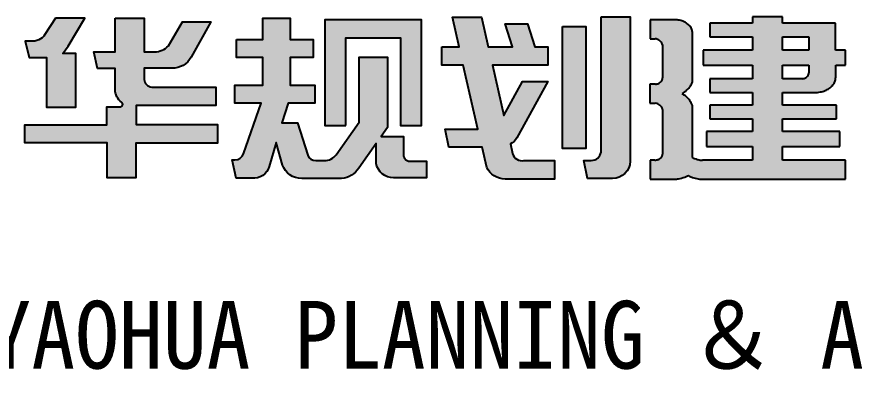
# Model space of a CAD drawing. Extents: x -55118 to 386282, y -631686 to -470886.
# Drawn here: x 65048 to 66750, y -520379 to -519632 of the extents above; entities that cross this region are included whole.
import ezdxf
from ezdxf.enums import TextEntityAlignment as Align

# ---------------------------------------------------------------- set-up
doc = ezdxf.new("R2010")
doc.units = 0
doc.header["$LTSCALE"] = 1000
doc.header["$MEASUREMENT"] = 0
doc.layers.get('0').update_dxf_attribs({"linetype": 'CONTINUOUS'})
doc.layers.add('WALL', color=6, linetype='CONTINUOUS')
doc.layers.add('图框', color=4, linetype='CONTINUOUS')
doc.styles.add('图框艺术体', font='simhei.ttf', dxfattribs={"width": 0.9})

# ---------------------------------------------------------------- blocks, each defined once
blk = doc.blocks.new('A1')
h = blk.add_hatch(color=0)
h.dxf.hatch_style = 1
edge = h.paths.add_edge_path()
edge.add_line((499907.9289028043, 391799.8102194821), (499804.6575156818, 391799.8102194822))
edge.add_line((499804.6575156818, 391799.8102194822), (499804.6575156818, 391812.8723855542))
edge.add_line((499804.6575156818, 391812.8723855542), (499746.2662531775, 391812.8723855542))
edge.add_line((499746.2662531775, 391812.8723855542), (499746.2662531776, 391799.8102194822))
edge.add_line((499746.2662531776, 391799.8102194822), (499663.0551200981, 391799.8102194821))
edge.add_line((499663.0551200981, 391799.8102194821), (499663.055120098, 391771.390772095))
edge.add_line((499663.055120098, 391771.390772095), (499746.2662531776, 391771.3907720951))
edge.add_line((499746.2662531776, 391771.3907720951), (499746.2662531776, 391743.1962322638))
edge.add_line((499746.2662531776, 391743.1962322638), (499650.3385152966, 391743.1962322636))
edge.add_line((499650.3385152966, 391743.1962322636), (499650.3385152966, 391711.9906454532))
edge.add_line((499650.3385152966, 391711.9906454532), (499746.2662531775, 391711.9906454532))
edge.add_line((499746.2662531775, 391711.9906454532), (499746.2662531776, 391683.8175802907))
edge.add_line((499746.2662531776, 391683.8175802907), (499663.2676734882, 391683.8175802907))
edge.add_line((499663.2676734882, 391683.8175802907), (499663.2676734882, 391655.3877932482))
edge.add_line((499663.2676734882, 391655.3877932482), (499746.2662531775, 391655.3877932482))
edge.add_line((499746.2662531775, 391655.3877932482), (499746.2662531775, 391628.6634728641))
edge.add_line((499746.2662531775, 391628.6634728641), (499663.1423936758, 391628.6634728641))
edge.add_line((499663.1423936758, 391628.6634728641), (499663.1423936758, 391600.1255171203))
edge.add_line((499663.1423936758, 391600.1255171203), (499746.2662531775, 391600.1255171202))
edge.add_line((499746.2662531775, 391600.1255171202), (499746.2662531775, 391573.5053886473))
edge.add_line((499746.2662531775, 391573.5053886473), (499656.7320086561, 391573.5053886474))
edge.add_line((499656.7320086561, 391573.5053886474), (499656.7320086561, 391542.1948145677))
edge.add_line((499656.7320086561, 391542.1948145677), (499746.2662531774, 391542.1948145676))
edge.add_line((499746.2662531774, 391542.1948145676), (499746.2662531775, 391514.1287250693))
edge.add_line((499746.2662531775, 391514.1287250693), (499648.8725882611, 391514.128741846))
edge.add_spline(control_points=[(499648.8725882588, 391514.128741846), (499647.516805486, 391514.1248151271), (499646.1607248433, 391514.1965286431), (499641.7445433073, 391514.678954967), (499638.7324416775, 391515.4083780448), (499634.4495737447, 391517.0801189559), (499633.0368026386, 391517.7518299996), (499631.6948611921, 391518.5173174875)], knot_values=[0.9513714849087886, 0.9513714849087886, 0.9513714849087886, 0.9513714849087886, 1.090703220191351, 1.090703220191351, 1.408924883728573, 1.408924883728573, 1.574416654039366, 1.574416654039366, 1.574416654039366, 1.574416654039366], degree=3, periodic=0)
edge.add_line((499631.6948611921, 391518.5173174875), (499629.6768083906, 391519.8315117532))
edge.add_line((499629.6768083906, 391519.8315117532), (499629.6768083906, 391627.6929589767))
edge.add_spline(control_points=[(499629.6768083906, 391627.6929589767), (499629.0389010403, 391629.6955345451), (499628.2299742769, 391631.6691520484), (499625.6602429506, 391636.7476009296), (499623.6198191801, 391639.7757828386), (499618.9745301421, 391645.1443308506), (499616.4492767555, 391647.5229899169), (499613.6413075626, 391649.6886044737)], knot_values=[3.391103965101848, 3.391103965101848, 3.391103965101848, 3.391103965101848, 3.526234999189308, 3.526234999189308, 3.747079914326613, 3.747079914326613, 3.94529361934048, 3.94529361934048, 3.94529361934048, 3.94529361934048], degree=3, periodic=0)
edge.add_line((499613.6413075626, 391649.6886044737), (499609.5170604697, 391652.986123019))
edge.add_line((499609.5170604697, 391652.986123019), (499613.7215037394, 391656.0837060186))
edge.add_spline(control_points=[(499613.7215037394, 391656.0837060186), (499615.566837668, 391657.4344776521), (499617.2881708091, 391658.8832742923), (499621.4332136043, 391662.8945350292), (499623.6285346302, 391665.5901668347), (499627.1918020804, 391671.2635780823), (499628.5600892682, 391674.2407480872), (499629.5387159159, 391677.4342343109), (499629.5829340947, 391677.5820117931), (499629.6261334103, 391677.7299442384)], knot_values=[2.311832462008515, 2.311832462008515, 2.311832462008515, 2.311832462008515, 2.450793033216761, 2.450793033216761, 2.675985772782195, 2.675985772782195, 2.901178512347629, 2.901178512347629, 2.912092230434895, 2.912092230434895, 2.912092230434895, 2.912092230434895], degree=3, periodic=0)
edge.add_line((499629.6261334103, 391677.7299442383), (499629.6261334103, 391775.9993304876))
edge.add_spline(control_points=[(499629.6261334103, 391775.9993304876), (499629.630080546, 391778.1625855921), (499629.5176349047, 391779.8966171443), (499629.2926283568, 391783.6265630543), (499628.8393377613, 391786.0289184858), (499626.7663480617, 391790.6016039109), (499625.3315646446, 391792.8036633595), (499621.7281981602, 391796.8727997523), (499619.5595313578, 391798.7384310508), (499614.6276976406, 391801.9682940993), (499611.8652945107, 391803.3316295663), (499605.9514387894, 391805.4305459041), (499602.8008605887, 391806.1657647682), (499597.7860857357, 391806.7684625977), (499595.9719772948, 391806.8768094087), (499594.1578709034, 391806.8765785517)], knot_values=[-0.09946393604087977, -0.09946393604087977, -0.09946393604087977, -0.09946393604087977, 0.07948016177026485, 0.07948016177026485, 0.3479203152235475, 0.3479203152235475, 0.6163604686768303, 0.6163604686768303, 0.884800622130113, 0.884800622130113, 1.153240775583396, 1.153240775583396, 1.421680929036679, 1.421680929036679, 1.570955397518689, 1.570955397518689, 1.570955397518689, 1.570955397518689], degree=3, periodic=0)
edge.add_line((499594.1578719218, 391806.8765785193), (499547.0065997255, 391806.8765785193))
edge.add_line((499547.0065997255, 391806.8765785193), (499547.0065997255, 391767.2103699229))
edge.add_line((499547.0065997255, 391767.2103699229), (499557.3011671106, 391767.2103699229))
edge.add_spline(control_points=[(499557.301167111, 391767.2103699229), (499559.7906281099, 391766.8415706282), (499561.530858275, 391766.1187200162), (499564.3205810933, 391764.4915974619), (499565.6203750136, 391763.3921081147), (499568.07310273, 391761.0128298), (499569.1183029701, 391759.6603405565), (499570.4085476788, 391757.2990942172), (499570.8064099727, 391756.3680350843), (499571.2883611631, 391754.2152674938)], knot_values=[3.386551680851742, 3.386551680851742, 3.386551680851742, 3.386551680851742, 3.627015090191965, 3.627015090191965, 3.904526008478623, 3.904526008478623, 4.182036926765281, 4.182036926765281, 4.349186330027427, 4.349186330027427, 4.349186330027427, 4.349186330027427], degree=3, periodic=0)
edge.add_line((499571.2883611631, 391754.2152674938), (499571.2883611631, 391684.5541656874))
edge.add_spline(control_points=[(499571.2883611631, 391685.3483910699), (499571.2927789426, 391685.2113248752), (499571.2908990225, 391684.9785081674), (499571.237864952, 391683.6543733178), (499571.0284694527, 391682.5704378734), (499570.2232756086, 391680.2623889592), (499569.5479114454, 391679.0692386188), (499567.8548943002, 391676.9568842758), (499566.8385217928, 391676.0361613174), (499564.1445981266, 391674.2111195196), (499562.36335759, 391673.4491224194), (499559.5623151378, 391672.7810438627), (499558.6068548425, 391672.6371838089), (499557.3785872198, 391672.5640585373)], knot_values=[-1.487500499190211, -1.487500499190211, -1.487500499190211, -1.487500499190211, -1.436353530280068, -1.436353530280068, -1.196218717986405, -1.196218717986405, -0.8982293874048811, -0.8982293874048811, -0.6002400568233572, -0.6002400568233572, -0.187335728827086, -0.187335728827086, 0.01911643517104955, 0.01911643517104955, 0.01911643517104955, 0.01911643517104955], degree=3, periodic=0)
edge.add_line((499557.3785872198, 391672.5640585373), (499546.9362178085, 391672.5640585373))
edge.add_line((499546.9362178085, 391672.5640585373), (499546.9362178083, 391632.6600378691))
edge.add_line((499546.9362178083, 391632.6600378691), (499557.2068553419, 391632.6600378691))
edge.add_spline(control_points=[(499557.2068553419, 391632.6600378691), (499559.5083405227, 391632.2924965217), (499561.016320444, 391631.8139085879), (499563.6968602023, 391630.5742917169), (499564.8880929395, 391629.847201985), (499567.037737794, 391628.1323806124), (499567.996149875, 391627.1440675079), (499569.593819221, 391624.9474751431), (499570.2322340413, 391623.7384831654), (499570.9533816069, 391621.6305217981), (499571.1524369888, 391620.7718924236), (499571.2897688014, 391619.4124092435)], knot_values=[0.09832068293461194, 0.09832068293461194, 0.09832068293461194, 0.09832068293461194, 0.3878882526098777, 0.3878882526098777, 0.6477281066924279, 0.6477281066924279, 0.907567960774978, 0.907567960774978, 1.167407814857528, 1.167407814857528, 1.336230672169579, 1.336230672169579, 1.336230672169579, 1.336230672169579], degree=3, periodic=0)
edge.add_line((499571.2897688014, 391619.4124092435), (499571.2897688014, 391526.7484184753))
edge.add_spline(control_points=[(499571.2897688014, 391526.7484184753), (499571.2432588252, 391525.2958664132), (499570.9594635144, 391523.9876287159), (499569.9252842258, 391521.4318371353), (499569.1367715331, 391520.2025097169), (499567.2021210566, 391518.061759366), (499566.0570793106, 391517.1483810305), (499563.1472797061, 391515.4443433839), (499561.3004047734, 391514.7807648817), (499558.4304838814, 391514.2649048068), (499557.4570714199, 391514.172593714), (499556.4326542526, 391514.1601417142)], knot_values=[1.586367827487998, 1.586367827487998, 1.586367827487998, 1.586367827487998, 1.872585217741985, 1.872585217741985, 2.185500725120694, 2.185500725120694, 2.498416232499404, 2.498416232499404, 2.909300387812437, 2.909300387812437, 3.114742465468954, 3.114742465468954, 3.114742465468954, 3.114742465468954], degree=3, periodic=0)
edge.add_line((499556.4326542526, 391514.1601417142), (499546.9756316818, 391514.1601417142))
edge.add_line((499546.9756316818, 391514.1601417142), (499546.9756316818, 391474.3603129571))
edge.add_line((499546.9756316818, 391474.3603129571), (499594.8732371089, 391474.3603129571))
edge.add_spline(control_points=[(499594.8732371089, 391474.3603129571), (499597.347924398, 391474.5326031277), (499599.8075709335, 391474.8350379792), (499606.4390101631, 391476.0109823354), (499610.5344675842, 391477.1424289733), (499616.3082343909, 391479.3529462261), (499618.1572186719, 391480.1659679008), (499619.9399941821, 391481.0573092905)], knot_values=[1.657599925298069, 1.657599925298069, 1.657599925298069, 1.657599925298069, 1.788930252808407, 1.788930252808407, 2.017152723414768, 2.017152723414768, 2.129372264282285, 2.129372264282285, 2.129372264282285, 2.129372264282285], degree=3, periodic=0)
edge.add_line((499619.9399941824, 391481.0573092906), (499621.685689452, 391482.0428074906))
edge.add_line((499621.685689452, 391482.0428074906), (499623.644365761, 391480.9910457135))
edge.add_spline(control_points=[(499623.644365761, 391480.9910457135), (499625.5421775923, 391479.9557472126), (499627.5371106262, 391479.0241726884), (499633.0837820895, 391476.8375387602), (499636.7753456454, 391475.7919964125), (499642.4241243594, 391474.7719807512), (499644.2978630919, 391474.522864885), (499646.1840852991, 391474.3603129571)], knot_values=[0.9723196980382531, 0.9723196980382531, 0.9723196980382531, 0.9723196980382531, 1.11294085342267, 1.11294085342267, 1.348800516823549, 1.348800516823549, 1.463491189088361, 1.463491189088361, 1.463491189088361, 1.463491189088361], degree=3, periodic=0)
edge.add_line((499646.1840852991, 391474.3603129571), (499927.0488544334, 391474.3603129571))
edge.add_line((499927.0488544334, 391474.3603129571), (499927.0488544334, 391514.1287250693))
edge.add_line((499927.0488544334, 391514.1287250693), (499804.6575156818, 391514.1287250694))
edge.add_line((499804.6575156818, 391514.1287250694), (499804.6575156818, 391542.1948145677))
edge.add_line((499804.6575156818, 391542.1948145677), (499916.0256385598, 391542.1948145677))
edge.add_line((499916.0256385598, 391542.1948145677), (499916.0256385597, 391573.5053886473))
edge.add_line((499916.0256385597, 391573.5053886473), (499804.6575156818, 391573.5053886473))
edge.add_line((499804.6575156818, 391573.5053886473), (499804.6575156818, 391600.1255171202))
edge.add_line((499804.6575156818, 391600.1255171202), (499909.599769519, 391600.1255171202))
edge.add_line((499909.599769519, 391600.1255171202), (499909.599769519, 391628.6634728641))
edge.add_line((499909.599769519, 391628.6634728641), (499804.6575156816, 391628.6634728641))
edge.add_line((499804.6575156816, 391628.6634728641), (499804.6575156819, 391655.3877932482))
edge.add_line((499804.6575156819, 391655.3877932482), (499872.7526750282, 391655.3877932482))
edge.add_spline(control_points=[(499872.7526750282, 391655.3877932482), (499874.639772462, 391655.5521934999), (499876.5111486797, 391655.8228072897), (499881.5256230669, 391656.8431100572), (499884.5966459165, 391657.7996099254), (499890.3309489737, 391660.2613686182), (499892.9936555433, 391661.7663203101), (499897.7516112896, 391665.2139295115), (499899.8464083862, 391667.1559384646), (499903.3586752978, 391671.3402198555), (499904.776251631, 391673.5815665229), (499906.8811853203, 391678.2251416138), (499907.5694620732, 391680.6269946482), (499908.0292847187, 391684.1367406719), (499908.097271906, 391685.2275973131), (499908.0908505413, 391686.3182430553)], knot_values=[-1.46233434582702, -1.46233434582702, -1.46233434582702, -1.46233434582702, -1.321737701097408, -1.321737701097408, -1.078275998243133, -1.078275998243133, -0.8348142953888574, -0.8348142953888574, -0.5913525925345822, -0.5913525925345822, -0.3478908896803069, -0.3478908896803069, -0.1044291868260317, -0.1044291868260317, 0.004710103025224788, 0.004710103025224788, 0.004710103025224788, 0.004710103025224788], degree=3, periodic=0)
edge.add_line((499908.0908505413, 391686.3182430553), (499908.0907812138, 391711.9906454532))
edge.add_line((499908.0907812138, 391711.9906454532), (499927.0981217756, 391711.9906454532))
edge.add_line((499927.0981217756, 391711.9906454532), (499927.0981217756, 391743.1962322636))
edge.add_line((499927.0981217756, 391743.1962322636), (499907.9289028043, 391743.1962322638))
edge.add_line((499907.9289028043, 391743.1962322638), (499907.9289028043, 391799.8102194821))
h.paths.add_polyline_path([(499804.6575156818, 391771.3907720951), (499855.983216278, 391771.3907720951), (499855.9832162781, 391743.1962322638), (499804.6575156818, 391743.1962322638)], flags=16)
edge = h.paths.add_edge_path(flags=16)
edge.add_line((499804.6575156818, 391711.9906454532), (499855.9846239163, 391711.9906454532))
edge.add_line((499855.9846239163, 391711.9906454532), (499855.9846239163, 391696.3831893447))
edge.add_spline(control_points=[(499855.9846239163, 391696.3831893457), (499855.9744802449, 391695.1333386215), (499855.7579818387, 391693.9193547678), (499854.9054273614, 391691.4931697166), (499854.2255796466, 391690.2991295288), (499852.5232004779, 391688.1866953457), (499851.5019423171, 391687.266763504), (499848.7997911511, 391685.447636748), (499847.016149313, 391684.6902323679), (499844.2128749122, 391684.0291747605), (499843.2569022771, 391683.8876797855), (499842.0382513763, 391683.8175802907)], knot_values=[1.650999810835775, 1.650999810835775, 1.650999810835775, 1.650999810835775, 1.918465449896058, 1.918465449896058, 2.217066645749255, 2.217066645749255, 2.515667841602451, 2.515667841602451, 2.928564907150825, 2.928564907150825, 3.135013439925012, 3.135013439925012, 3.135013439925012, 3.135013439925012], degree=3, periodic=0)
edge.add_line((499842.0382513763, 391683.8175802907), (499804.6575156818, 391683.8175802908))
edge.add_line((499804.6575156818, 391683.8175802908), (499804.6575156818, 391711.9906454532))
at = {"layer": 'WALL', "color": 0}
for p, q in [((499804.6575156818, 391812.8723855542), (499746.2662531775, 391812.8723855542)), ((499746.2662531775, 391812.8723855542), (499746.2662531776, 391799.8102194822)), ((499804.6575156818, 391799.8102194822), (499804.6575156818, 391812.8723855542)), ((499594.1573618772, 391806.8765785193), (499547.0065997255, 391806.8765785193)), ((499547.0065997255, 391806.8765785193), (499547.0065997255, 391767.2103699229)), ((499746.2662531776, 391799.8102194822), (499663.0551200981, 391799.8102194821)), ((499663.0551200981, 391799.8102194821), (499663.055120098, 391771.390772095)), ((499907.9289028043, 391799.8102194821), (499804.6575156818, 391799.8102194822)), ((499907.9289028043, 391743.1962322638), (499907.9289028043, 391799.8102194821)), ((499547.0065997255, 391767.2103699229), (499557.301167111, 391767.2103699229)), ((499629.6261334103, 391677.7299442384), (499629.6261334103, 391775.9993304876)), ((499663.055120098, 391771.390772095), (499746.2662531776, 391771.3907720951)), ((499746.2662531776, 391771.3907720951), (499746.2662531776, 391743.1962322638)), ((499804.6575156818, 391771.3907720951), (499855.983216278, 391771.3907720951)), ((499804.6575156818, 391743.1962322638), (499804.6575156818, 391771.3907720951)), ((499855.983216278, 391771.3907720951), (499855.9832162781, 391743.1962322638)), ((499571.2883611631, 391754.2152674938), (499571.2883611631, 391685.3483910699)), ((499746.2662531776, 391743.1962322638), (499650.3385152966, 391743.1962322636)), ((499650.3385152966, 391743.1962322636), (499650.3385152966, 391711.9906454532)), ((499855.9832162781, 391743.1962322638), (499804.6575156818, 391743.1962322638)), ((499927.0981217756, 391743.1962322636), (499907.9289028043, 391743.1962322638)), ((499927.0981217756, 391711.9906454532), (499927.0981217756, 391743.1962322636)), ((499650.3385152966, 391711.9906454532), (499746.2662531775, 391711.9906454532)), ((499746.2662531775, 391711.9906454532), (499746.2662531776, 391683.8175802907)), ((499804.6575156818, 391683.8175802908), (499804.6575156818, 391711.9906454532)), ((499804.6575156818, 391711.9906454532), (499855.9846239163, 391711.9906454532)), ((499855.9846239163, 391711.9906454532), (499855.9846239163, 391696.3831893457)), ((499908.0908505413, 391686.3182430553), (499908.0907812138, 391711.9906454532)), ((499908.0907812138, 391711.9906454532), (499927.0981217756, 391711.9906454532)), ((499746.2662531776, 391683.8175802907), (499663.2676734882, 391683.8175802907)), ((499663.2676734882, 391683.8175802907), (499663.2676734882, 391655.3877932482)), ((499842.0382513763, 391683.8175802907), (499804.6575156818, 391683.8175802908)), ((499557.3785872198, 391672.5640585373), (499546.9362178085, 391672.5640585373)), ((499546.9362178085, 391672.5640585373), (499546.9362178083, 391632.6600378691)), ((499613.7215037394, 391656.0837060186), (499609.5170604697, 391652.986123019)), ((499613.6413075626, 391649.6886044737), (499609.5170604697, 391652.986123019)), ((499663.2676734882, 391655.3877932482), (499746.2662531775, 391655.3877932482)), ((499746.2662531775, 391655.3877932482), (499746.2662531775, 391628.6634728641)), ((499804.6575156816, 391628.6634728641), (499804.6575156819, 391655.3877932482)), ((499804.6575156819, 391655.3877932482), (499872.7526750282, 391655.3877932482)), ((499546.9362178083, 391632.6600378691), (499557.2068553419, 391632.6600378691)), ((499571.2897688014, 391619.4124092435), (499571.2897688014, 391526.7484184753)), ((499629.6768083906, 391519.8315117531), (499629.6768083906, 391627.6929589767)), ((499746.2662531775, 391628.6634728641), (499663.1423936758, 391628.6634728641)), ((499663.1423936758, 391628.6634728641), (499663.1423936758, 391600.1255171203)), ((499909.599769519, 391628.6634728641), (499804.6575156816, 391628.6634728641)), ((499909.599769519, 391600.1255171202), (499909.599769519, 391628.6634728641)), ((499663.1423936758, 391600.1255171203), (499746.2662531775, 391600.1255171202)), ((499746.2662531775, 391600.1255171202), (499746.2662531775, 391573.5053886473)), ((499804.6575156818, 391573.5053886473), (499804.6575156818, 391600.1255171202)), ((499804.6575156818, 391600.1255171202), (499909.599769519, 391600.1255171202)), ((499746.2662531775, 391573.5053886473), (499656.7320086561, 391573.5053886474)), ((499656.7320086561, 391573.5053886474), (499656.7320086561, 391542.1948145677)), ((499916.0256385597, 391573.5053886473), (499804.6575156818, 391573.5053886473)), ((499916.0256385598, 391542.1948145677), (499916.0256385597, 391573.5053886473)), ((499656.7320086561, 391542.1948145677), (499746.2662531774, 391542.1948145676)), ((499746.2662531774, 391542.1948145676), (499746.2662531775, 391514.1287250693)), ((499804.6575156818, 391514.1287250694), (499804.6575156818, 391542.1948145677)), ((499804.6575156818, 391542.1948145677), (499916.0256385598, 391542.1948145677)), ((499631.6948611921, 391518.5173174875), (499629.6768083906, 391519.8315117532)), ((499556.4326542526, 391514.1601417142), (499546.9756316818, 391514.1601417142)), ((499546.9756316818, 391514.1601417142), (499546.9756316818, 391474.3603129571)), ((499746.2662531775, 391514.1287250693), (499648.8725882588, 391514.128741846)), ((499927.0488544334, 391514.1287250693), (499804.6575156818, 391514.1287250694)), ((499927.0488544334, 391474.3603129571), (499927.0488544334, 391514.1287250693)), ((499619.9399941821, 391481.0573092905), (499621.685689452, 391482.0428074906)), ((499623.644365761, 391480.9910457135), (499621.685689452, 391482.0428074906)), ((499546.9756316818, 391474.3603129571), (499594.8732371089, 391474.3603129571)), ((499646.1840852991, 391474.3603129571), (499927.0488544334, 391474.3603129571))]:
    blk.add_line(p, q, dxfattribs=at)
for points, knots in [([(499629.6261334103, 391775.9993304876), (499629.630080546, 391778.1625855921), (499629.5176349047, 391779.8966171443), (499629.2926283568, 391783.6265630543), (499628.8393377613, 391786.0289184858), (499626.7663480617, 391790.6016039109), (499625.3315646446, 391792.8036633595), (499621.7281981602, 391796.8727997523), (499619.5595313578, 391798.7384310508), (499614.6276976406, 391801.9682940993), (499611.8652945107, 391803.3316295663), (499605.9514387894, 391805.4305459041), (499602.8008605887, 391806.1657647682), (499597.7860857357, 391806.7684625977), (499595.9719772948, 391806.8768094087), (499594.1578709034, 391806.8765785517)], [-0.09946393604087977, -0.09946393604087977, -0.09946393604087977, -0.09946393604087977, 0.07948016177026485, 0.07948016177026485, 0.3479203152235475, 0.3479203152235475, 0.6163604686768303, 0.6163604686768303, 0.884800622130113, 0.884800622130113, 1.153240775583396, 1.153240775583396, 1.421680929036679, 1.421680929036679, 1.570955397518689, 1.570955397518689, 1.570955397518689, 1.570955397518689]), ([(499571.2883611631, 391754.2152674938), (499570.8064099727, 391756.3680350843), (499570.4085476788, 391757.2990942172), (499569.1183029701, 391759.6603405565), (499568.07310273, 391761.0128298), (499565.6203750136, 391763.3921081147), (499564.3205810933, 391764.4915974619), (499561.530858275, 391766.1187200162), (499559.7906281099, 391766.8415706282), (499557.301167111, 391767.2103699229)], [3.386551680851742, 3.386551680851742, 3.386551680851742, 3.386551680851742, 3.553701084113889, 3.553701084113889, 3.831212002400546, 3.831212002400546, 4.108722920687204, 4.108722920687204, 4.349186330027427, 4.349186330027427, 4.349186330027427, 4.349186330027427]), ([(499842.0382513763, 391683.8175802907), (499843.2569022771, 391683.8876797855), (499844.2128749122, 391684.0291747605), (499847.016149313, 391684.6902323679), (499848.7997911511, 391685.447636748), (499851.5019423171, 391687.266763504), (499852.5232004779, 391688.1866953457), (499854.2255796466, 391690.2991295288), (499854.9054273614, 391691.4931697166), (499855.7579818387, 391693.9193547678), (499855.9744802449, 391695.1333386215), (499855.9846239163, 391696.3831893457)], [1.650999810835775, 1.650999810835775, 1.650999810835775, 1.650999810835775, 1.857448343609962, 1.857448343609962, 2.270345409158335, 2.270345409158335, 2.568946605011532, 2.568946605011532, 2.867547800864728, 2.867547800864728, 3.135013439925012, 3.135013439925012, 3.135013439925012, 3.135013439925012]), ([(499557.3785872198, 391672.5640585373), (499558.6068548425, 391672.6371838089), (499559.5623151378, 391672.7810438627), (499562.36335759, 391673.4491224194), (499564.1445981266, 391674.2111195196), (499566.8385217928, 391676.0361613174), (499567.8548943002, 391676.9568842758), (499569.5479114454, 391679.0692386188), (499570.2232756086, 391680.2623889592), (499571.0284694527, 391682.5704378734), (499571.237864952, 391683.6543733178), (499571.2908990225, 391684.9785081674), (499571.2927789426, 391685.2113248752), (499571.2883611631, 391685.3483910699)], [-1.487500499190211, -1.487500499190211, -1.487500499190211, -1.487500499190211, -1.281048335192076, -1.281048335192076, -0.8681440071958044, -0.8681440071958044, -0.5701546766142805, -0.5701546766142805, -0.2721653460327567, -0.2721653460327567, -0.03203053373909326, -0.03203053373909326, 0.01911643517104955, 0.01911643517104955, 0.01911643517104955, 0.01911643517104955]), ([(499872.7526750282, 391655.3877932482), (499874.639772462, 391655.5521934999), (499876.5111486797, 391655.8228072897), (499881.5256230669, 391656.8431100572), (499884.5966459165, 391657.7996099254), (499890.3309489737, 391660.2613686182), (499892.9936555433, 391661.7663203101), (499897.7516112896, 391665.2139295115), (499899.8464083862, 391667.1559384646), (499903.3586752978, 391671.3402198555), (499904.776251631, 391673.5815665229), (499906.8811853203, 391678.2251416138), (499907.5694620732, 391680.6269946482), (499908.0292847187, 391684.1367406719), (499908.097271906, 391685.2275973131), (499908.0908505413, 391686.3182430553)], [-1.46233434582702, -1.46233434582702, -1.46233434582702, -1.46233434582702, -1.321737701097408, -1.321737701097408, -1.078275998243133, -1.078275998243133, -0.8348142953888574, -0.8348142953888574, -0.5913525925345822, -0.5913525925345822, -0.3478908896803069, -0.3478908896803069, -0.1044291868260317, -0.1044291868260317, 0.004710103025224788, 0.004710103025224788, 0.004710103025224788, 0.004710103025224788]), ([(499613.7215037394, 391656.0837060186), (499615.566837668, 391657.4344776521), (499617.2881708091, 391658.8832742923), (499621.4332136043, 391662.8945350292), (499623.6285346302, 391665.5901668347), (499627.1918020804, 391671.2635780823), (499628.5600892682, 391674.2407480872), (499629.5387159159, 391677.4342343109), (499629.5829340947, 391677.5820117931), (499629.6261334103, 391677.7299442384)], [2.311832462008515, 2.311832462008515, 2.311832462008515, 2.311832462008515, 2.450793033216761, 2.450793033216761, 2.675985772782195, 2.675985772782195, 2.901178512347629, 2.901178512347629, 2.912092230434895, 2.912092230434895, 2.912092230434895, 2.912092230434895]), ([(499629.6768083906, 391627.6929589767), (499629.0389010403, 391629.6955345451), (499628.2299742769, 391631.6691520484), (499625.6602429506, 391636.7476009296), (499623.6198191801, 391639.7757828386), (499618.9745301421, 391645.1443308506), (499616.4492767555, 391647.5229899169), (499613.6413075626, 391649.6886044737)], [3.391103965101848, 3.391103965101848, 3.391103965101848, 3.391103965101848, 3.526234999189308, 3.526234999189308, 3.747079914326613, 3.747079914326613, 3.94529361934048, 3.94529361934048, 3.94529361934048, 3.94529361934048]), ([(499571.2897688014, 391619.4124092435), (499571.1524369888, 391620.7718924236), (499570.9533816069, 391621.6305217981), (499570.2322340413, 391623.7384831654), (499569.593819221, 391624.9474751431), (499567.996149875, 391627.1440675079), (499567.037737794, 391628.1323806124), (499564.8880929395, 391629.847201985), (499563.6968602023, 391630.5742917169), (499561.016320444, 391631.8139085879), (499559.5083405227, 391632.2924965217), (499557.2068553419, 391632.6600378691)], [0.09832068293461194, 0.09832068293461194, 0.09832068293461194, 0.09832068293461194, 0.2671435402466629, 0.2671435402466629, 0.526983394329213, 0.526983394329213, 0.7868232484117632, 0.7868232484117632, 1.046663102494313, 1.046663102494313, 1.336230672169579, 1.336230672169579, 1.336230672169579, 1.336230672169579]), ([(499556.4326542526, 391514.1601417142), (499557.4570714199, 391514.172593714), (499558.4304838814, 391514.2649048068), (499561.3004047734, 391514.7807648817), (499563.1472797061, 391515.4443433839), (499566.0570793106, 391517.1483810305), (499567.2021210566, 391518.061759366), (499569.1367715331, 391520.2025097169), (499569.9252842258, 391521.4318371353), (499570.9594635144, 391523.9876287159), (499571.2432588252, 391525.2958664132), (499571.2897688014, 391526.7484184753)], [1.586367827487998, 1.586367827487998, 1.586367827487998, 1.586367827487998, 1.791809905144515, 1.791809905144515, 2.202694060457548, 2.202694060457548, 2.515609567836258, 2.515609567836258, 2.828525075214967, 2.828525075214967, 3.114742465468954, 3.114742465468954, 3.114742465468954, 3.114742465468954]), ([(499631.6948611921, 391518.5173174875), (499633.0368026386, 391517.7518299996), (499634.4495737447, 391517.0801189559), (499638.7324416775, 391515.4083780448), (499641.7445433073, 391514.678954967), (499646.1607248433, 391514.1965286431), (499647.516805486, 391514.1248151271), (499648.8725882588, 391514.128741846)], [0.9513714849087886, 0.9513714849087886, 0.9513714849087886, 0.9513714849087886, 1.116863255219582, 1.116863255219582, 1.435084918756804, 1.435084918756804, 1.574416654039366, 1.574416654039366, 1.574416654039366, 1.574416654039366]), ([(499594.8732371089, 391474.3603129571), (499597.347924398, 391474.5326031277), (499599.8075709335, 391474.8350379792), (499606.4390101631, 391476.0109823354), (499610.5344675842, 391477.1424289733), (499616.3082343909, 391479.3529462261), (499618.1572186719, 391480.1659679008), (499619.9399941821, 391481.0573092905)], [1.657599925298069, 1.657599925298069, 1.657599925298069, 1.657599925298069, 1.788930252808407, 1.788930252808407, 2.017152723414768, 2.017152723414768, 2.129372264282285, 2.129372264282285, 2.129372264282285, 2.129372264282285]), ([(499623.644365761, 391480.9910457135), (499625.5421775923, 391479.9557472126), (499627.5371106262, 391479.0241726884), (499633.0837820895, 391476.8375387602), (499636.7753456454, 391475.7919964125), (499642.4241243594, 391474.7719807512), (499644.2978630919, 391474.522864885), (499646.1840852991, 391474.3603129571)], [0.9723196980382531, 0.9723196980382531, 0.9723196980382531, 0.9723196980382531, 1.11294085342267, 1.11294085342267, 1.348800516823549, 1.348800516823549, 1.463491189088361, 1.463491189088361, 1.463491189088361, 1.463491189088361])]:
    blk.add_open_spline(points, degree=3, knots=knots, dxfattribs=at)

msp = doc.modelspace()

# ---------------------------------------------------------------- hatches: boundary and pattern name
at = {"layer": '图框'}
h = msp.add_hatch(color=256, dxfattribs=at)
h.dxf.hatch_style = 1
edge = h.paths.add_edge_path()
edge.add_line((65246.70497529989, -519634.9668255208), (65305.50919188198, -519634.9668255208))
edge.add_line((65305.50919188198, -519634.9668255208), (65305.50919188198, -519702.6573619141))
edge.add_line((65305.50919188198, -519702.6573619141), (65326.38708801626, -519702.6573619141))
edge.add_arc((65326.38708801626, -519663.7637266464), 38.89363526762463, 270, 316.2637315083772)
edge.add_line((65354.48889344616, -519690.6524491135), (65383.08762070013, -519641.781217241))
edge.add_line((65383.08762070013, -519641.781217241), (65440.60630549525, -519641.781217241))
edge.add_line((65440.60630549525, -519641.781217241), (65400.60921016557, -519713.531201367))
edge.add_arc((65362.40330577453, -519692.2332844587), 43.74119791422529, 269.02328633967585, 330.86247824084387, ccw=False)
edge.add_line((65361.65769140737, -519735.9681270237), (65305.48943655367, -519735.9681270237))
edge.add_line((65305.48943655367, -519735.9681270237), (65305.48943655367, -519758.3598434281))
edge.add_arc((65322.10089785457, -519757.4467429263), 16.63653807369568, 183.1462739964163, 265.2827346271472)
edge.add_line((65320.73272844101, -519774.0269272297), (65450.57795538672, -519774.0269272297))
edge.add_line((65450.57795538672, -519774.0269272297), (65450.57795538672, -519811.0147670341))
edge.add_line((65450.57795538672, -519811.0147670341), (65289.2379851205, -519811.0147670341))
edge.add_line((65289.2379851205, -519811.0147670341), (65289.2379851205, -519849.814219509))
edge.add_line((65289.2379851205, -519849.814219509), (65453.99832109048, -519849.814219509))
edge.add_line((65453.99832109048, -519849.814219509), (65453.99832109048, -519887.1166899607))
edge.add_line((65453.99832109048, -519887.1166899607), (65288.88418515015, -519887.1166899607))
edge.add_line((65288.88418515015, -519887.1166899607), (65288.88418515015, -519957.5529161638))
edge.add_line((65288.88418515015, -519957.5529161638), (65230.42478884396, -519957.5529161638))
edge.add_line((65230.42478884396, -519957.5529161638), (65230.42478884396, -519886.4327102928))
edge.add_line((65230.42478884396, -519886.4327102928), (65063.95831088454, -519886.4327102928))
edge.add_line((65063.95831088454, -519886.4327102928), (65063.95831088454, -519850.0796036202))
edge.add_line((65063.95831088454, -519850.0796036202), (65230.15809191193, -519850.0796036202))
edge.add_line((65230.15809191193, -519850.0796036202), (65230.15809191193, -519813.8873080488))
edge.add_line((65230.15809191193, -519813.8873080488), (65257.00098721881, -519813.8873080488))
edge.add_arc((65257.00098721889, -519808.8873080488), 5, 269.9999999990829, 414.0773281513592)
edge.add_arc((65278.76612267528, -519778.8449873198), 32.09800744267383, 179.9058676720582, 234.07732815152622, ccw=False)
edge.add_line((65246.66815855179, -519778.7922529154), (65246.66815855179, -519736.3351309712))
edge.add_line((65246.66815855179, -519736.3351309712), (65211.071275822, -519736.3351309712))
edge.add_line((65211.071275822, -519736.3351309712), (65203.44334287453, -519702.9094572773))
edge.add_line((65203.44334287453, -519702.9094572773), (65246.70497529989, -519702.9094572773))
edge.add_line((65246.70497529989, -519702.9094572773), (65246.70497529989, -519634.9668255208))
edge = h.paths.add_edge_path()
edge.add_line((65126.40352026839, -519634.9660438297), (65104.83928039565, -519667.9888888396))
edge.add_arc((65080.42758164663, -519652.0478114619), 29.155599526907, 261.3941334764588, 326.85507158762573, ccw=False)
edge.add_line((65076.06483739964, -519680.8751499865), (65064.98852611578, -519680.8751499865))
edge.add_line((65064.98852611578, -519680.8751499865), (65072.57849676511, -519714.2754187213))
edge.add_line((65072.57849676511, -519714.2754187213), (65108.12134729337, -519714.2754187213))
edge.add_line((65108.12134729337, -519714.2754187213), (65108.12134729337, -519814.6848065094))
edge.add_line((65108.12134729337, -519814.6848065094), (65167.00817706657, -519814.6848065094))
edge.add_line((65167.00817706657, -519814.6848065094), (65167.00817706657, -519706.2308625448))
edge.add_line((65167.00817706657, -519706.2308625448), (65141.09664805687, -519706.2308625448))
edge.add_line((65141.09664805687, -519706.2308625448), (65151.88663869153, -519691.2271411326))
edge.add_line((65151.88663869153, -519691.2271411326), (65185.6799023269, -519634.9660438297))
edge.add_line((65185.6799023269, -519634.9660438297), (65126.40352026839, -519634.9660438297))
h = msp.add_hatch(color=256, dxfattribs=at)
h.dxf.hatch_style = 1
h.paths.add_polyline_path([(65713.15320754342, -519851.7350080072), (65713.15320754342, -519674.5815380956), (65823.85240166157, -519674.5815380956), (65823.85240166157, -519851.7717474865), (65866.40157493285, -519851.7717474865), (65866.40157493285, -519637.9990051001), (65670.54297234851, -519637.9990051001), (65670.54297234851, -519851.7350080072)], flags=17)
edge = h.paths.add_edge_path()
edge.add_line((65491.97904971533, -519677.8859634149), (65545.2169655686, -519677.8859634149))
edge.add_line((65545.2169655686, -519677.8859634149), (65545.2169655686, -519634.8370648067))
edge.add_line((65545.2169655686, -519634.8370648067), (65601.09110777627, -519634.8370648067))
edge.add_line((65601.09110777627, -519634.8370648067), (65601.09110777627, -519677.8859634149))
edge.add_line((65601.09110777627, -519677.8859634149), (65647.23057498445, -519677.8859634149))
edge.add_line((65647.23057498445, -519677.8859634149), (65647.23057498445, -519714.286362396))
edge.add_line((65647.23057498445, -519714.286362396), (65600.82800272224, -519714.286362396))
edge.add_line((65600.82800272224, -519714.286362396), (65600.82800272224, -519769.9570527827))
edge.add_line((65600.82800272224, -519769.9570527827), (65650.34652903862, -519769.9570527827))
edge.add_line((65650.34652903862, -519769.9570527827), (65650.3465290385, -519806.3160221382))
edge.add_line((65650.3465290385, -519806.3160221382), (65596.8682108844, -519806.3160221382))
edge.add_line((65596.8682108844, -519806.3160221382), (65584.16139280645, -519846.5553495255))
edge.add_line((65584.16139280645, -519846.5553495255), (65615.36674919736, -519846.5553495255))
edge.add_line((65615.36674919736, -519846.5553495255), (65636.40332997695, -519911.5565742552))
edge.add_arc((65651.66221443264, -519906.6182864492), 16.03808720786019, 197.9333238406954, 272.8202501272592)
edge.add_line((65652.45133284794, -519922.6369484849), (65669.90261411585, -519922.6369484849))
edge.add_arc((65669.90261411591, -519892.1037774457), 30.53317103913287, 269.9999999998908, 321.3462396301567)
edge.add_line((65693.74702825805, -519911.1751813774), (65740.40230305551, -519844.8827671327))
edge.add_line((65740.40230305551, -519844.8827671327), (65740.40230305551, -519713.3673109772))
edge.add_line((65740.40230305551, -519713.3673109772), (65797.76078879379, -519713.3673109772))
edge.add_line((65797.76078879379, -519713.3673109772), (65797.76078879379, -519855.7686351894))
edge.add_line((65797.76078879379, -519855.7686351894), (65784.82604159333, -519874.1357548094))
edge.add_line((65784.82604159333, -519874.1357548094), (65829.89103433082, -519874.1357548094))
edge.add_line((65829.89103433082, -519874.1357548094), (65829.89103433082, -519910.556781808))
edge.add_arc((65843.38733079818, -519910.5567818081), 13.49629646736139, 179.9999999997529, 279.3242122478289)
edge.add_line((65845.57401202864, -519923.8747562611), (65876.30079034867, -519923.8747562611))
edge.add_line((65876.30079034867, -519923.8747562611), (65876.30079034867, -519957.5587788466))
edge.add_line((65876.30079034867, -519957.5587788466), (65809.96250392788, -519957.5587788466))
edge.add_arc((65809.96250392782, -519921.570454036), 35.98832481063437, 191.0167001970556, 270.00000000009265, ccw=False)
edge.add_line((65774.6373890253, -519928.4476467626), (65774.6373890253, -519887.8590755614))
edge.add_line((65774.6373890253, -519887.8590755614), (65739.7829472801, -519938.0537301388))
edge.add_arc((65699.0801629738, -519909.790305748), 49.55338342212364, 276.73065591917293, 325.2244460650503, ccw=False)
edge.add_line((65704.887924221, -519959.0021713687), (65624.08013012994, -519959.0021713687))
edge.add_arc((65624.08013012995, -519917.9147197098), 41.08745165891014, 199.6101807632896, 269.99999999997976, ccw=False)
edge.add_line((65585.37583973457, -519931.7044473652), (65572.2455960036, -519885.9954930213))
edge.add_line((65572.2455960036, -519885.9954930213), (65558.38918176829, -519934.5064102692))
edge.add_arc((65526.71919265348, -519925.4603539813), 32.93659583042552, 264.112495703319, 344.0588058368793, ccw=False)
edge.add_line((65523.34070162533, -519958.2232162383), (65491.20886487293, -519958.2232162383))
edge.add_line((65491.20886487293, -519958.2232162383), (65483.6304455892, -519921.052851574))
edge.add_line((65483.6304455892, -519921.052851574), (65489.14944191964, -519921.052851574))
edge.add_arc((65489.14944191968, -519902.462426884), 18.59042468998814, 269.9999999998878, 339.6635158443979)
edge.add_line((65506.58108503686, -519908.9232092196), (65542.2524467326, -519806.3160221382))
edge.add_line((65542.2524467326, -519806.3160221382), (65488.60986827116, -519806.3160221382))
edge.add_line((65488.60986827116, -519806.3160221382), (65488.60986827116, -519769.9570527827))
edge.add_line((65488.60986827116, -519769.9570527827), (65545.2510884084, -519769.9570527828))
edge.add_line((65545.2510884084, -519769.9570527828), (65545.2510884084, -519714.286362396))
edge.add_line((65545.2510884084, -519714.286362396), (65491.97904971545, -519714.2863623959))
edge.add_line((65491.97904971545, -519714.2863623959), (65491.97904971533, -519677.8859634149))
h = msp.add_hatch(color=256, dxfattribs=at)
h.dxf.hatch_style = 1
edge = h.paths.add_edge_path()
edge.add_line((66229.67174336396, -519632.1425757605), (66288.65555383952, -519632.1425757605))
edge.add_line((66288.65555383952, -519632.1425757605), (66288.65555383952, -519923.8683356664))
edge.add_arc((66251.92308240585, -519922.3868616088), 36.76233429760484, 271.3516191715603, 357.690429512825, ccw=False)
edge.add_line((66252.79023296689, -519959.1389673023), (66202.36532035295, -519959.1389673023))
edge.add_line((66202.36532035295, -519959.1389673023), (66195.07123156916, -519922.4524693973))
edge.add_line((66195.07123156916, -519922.4524693973), (66209.81932836224, -519922.4524693973))
edge.add_arc((66209.81932836218, -519902.3511124136), 20.10135698365048, 270.0000000001659, 350.9734199348533)
edge.add_line((66229.67174336396, -519905.5048675059), (66229.67174336396, -519632.1425757605))
h.paths.add_polyline_path([(66151.32121336705, -519651.3803833234), (66198.82717810187, -519651.3803833234), (66198.82717810187, -519898.4813052774), (66151.32121336705, -519898.4813052774)])
edge = h.paths.add_edge_path()
edge.add_line((65907.70030074206, -519692.5461881945), (65942.87834068411, -519692.5461881945))
edge.add_line((65942.87834068411, -519692.5461881945), (65929.12504031125, -519632.4443085055))
edge.add_line((65929.12504031125, -519632.4443085055), (65987.65309245407, -519632.4443085055))
edge.add_line((65987.65309245407, -519632.4443085055), (66001.40369891853, -519692.7591990053))
edge.add_line((66001.40369891853, -519692.7591990053), (66050.56568113342, -519692.7591990053))
edge.add_line((66050.56568113342, -519692.7591990053), (66035.31546565727, -519646.0117291984))
edge.add_line((66035.31546565727, -519646.0117291984), (66080.636111064, -519646.0117291984))
edge.add_line((66080.636111064, -519646.0117291984), (66095.39064739377, -519692.9511041579))
edge.add_line((66095.39064739377, -519692.9511041579), (66121.99062462791, -519692.9511041579))
edge.add_line((66121.99062462791, -519692.9511041579), (66121.99062462791, -519729.5082321943))
edge.add_line((66121.99062462791, -519729.5082321943), (66009.84543404228, -519729.5082321943))
edge.add_line((66009.84543404228, -519729.5082321943), (66032.66373294697, -519831.7598933961))
edge.add_line((66032.66373294697, -519831.7598933961), (66070.98263005237, -519762.7479070828))
edge.add_line((66070.98263005237, -519762.7479070828), (66122.0522960712, -519762.7479070828))
edge.add_line((66122.0522960712, -519762.7479070828), (66059.03559815127, -519876.565915524))
edge.add_arc((66032.18454630178, -519861.6995104061), 30.69183908721268, 296.9524544016851, 331.02837055849375, ccw=False)
edge.add_line((66046.09565189457, -519889.0576925047), (66050.5626303869, -519908.1038665667))
edge.add_arc((66069.30984714576, -519903.7070037751), 19.25592216986437, 193.1992549189036, 282.7036142319824)
edge.add_line((66073.54437348864, -519922.4915539497), (66135.38653315243, -519922.4915539497))
edge.add_line((66135.38653315243, -519922.4915539497), (66135.38653315243, -519959.9886654727))
edge.add_line((66135.38653315243, -519959.9886654727), (66035.71113022964, -519959.9886654727))
edge.add_arc((66035.71113022967, -519918.5279049163), 41.46076055633603, 205.4870111693195, 269.9999999999598, ccw=False)
edge.add_line((65998.28521243308, -519936.3687385009), (65988.85122704844, -519895.765710573))
edge.add_line((65988.85122704844, -519895.765710573), (65921.86469813285, -519895.765710573))
edge.add_line((65921.86469813285, -519895.765710573), (65914.15841923829, -519859.357103836))
edge.add_line((65914.15841923829, -519859.357103836), (65980.44648565538, -519859.357103836))
edge.add_line((65980.44648565538, -519859.357103836), (65950.86478460219, -519729.3987954474))
edge.add_line((65950.86478460219, -519729.3987954474), (65907.70030074206, -519729.3987954474))
edge.add_line((65907.70030074206, -519729.3987954474), (65907.70030074206, -519692.5461881945))

# ---------------------------------------------------------------- linework, layer by layer
for points in [[(65246.70497529989, -519634.9668255208), (65305.50919188198, -519634.9668255208), (65305.50919188198, -519702.6573619141), (65326.38708801626, -519702.6573619141, 0.2046509590101342), (65354.48889344616, -519690.6524491135), (65383.08762070013, -519641.781217241), (65440.60630549525, -519641.781217241), (65400.60921016557, -519713.531201367, -0.276569069520666), (65361.65769140737, -519735.9681270237), (65305.48943655367, -519735.9681270237), (65305.48943655367, -519758.3598434281, 0.374563486376834), (65320.73272844101, -519774.0269272297), (65450.57795538672, -519774.0269272297), (65450.57795538672, -519811.0147670341), (65289.2379851205, -519811.0147670341), (65289.2379851205, -519849.814219509), (65453.99832109048, -519849.814219509), (65453.99832109048, -519887.1166899607), (65288.88418515015, -519887.1166899607), (65288.88418515015, -519957.5529161638), (65230.42478884396, -519957.5529161638), (65230.42478884396, -519886.4327102928), (65063.95831088454, -519886.4327102928), (65063.95831088454, -519850.0796036202), (65230.15809191193, -519850.0796036202), (65230.15809191193, -519813.8873080488), (65257.00098721881, -519813.8873080488, 0.7270581675455992), (65259.93445143395, -519804.8382602966, -0.2408701598548001), (65246.66815855179, -519778.7922529154), (65246.66815855179, -519736.3351309712), (65211.071275822, -519736.3351309712), (65203.44334287453, -519702.9094572773), (65246.70497529989, -519702.9094572773)], [(65126.40352026839, -519634.9660438297), (65104.83928039565, -519667.9888888396, -0.2936567912703833), (65076.06483739964, -519680.8751499865), (65064.98852611578, -519680.8751499865), (65072.57849676511, -519714.2754187213), (65108.12134729337, -519714.2754187213), (65108.12134729337, -519814.6848065094), (65167.00817706657, -519814.6848065094), (65167.00817706657, -519706.2308625448), (65141.09664805687, -519706.2308625448), (65151.88663869153, -519691.2271411326), (65185.6799023269, -519634.9660438297)], [(65491.97904971533, -519677.8859634149), (65545.2169655686, -519677.8859634149), (65545.2169655686, -519634.8370648067), (65601.09110777627, -519634.8370648067), (65601.09110777627, -519677.8859634149), (65647.23057498445, -519677.8859634149), (65647.23057498445, -519714.286362396), (65600.82800272224, -519714.286362396), (65600.82800272224, -519769.9570527827), (65650.34652903862, -519769.9570527827), (65650.3465290385, -519806.3160221382), (65596.8682108844, -519806.3160221382), (65584.16139280645, -519846.5553495255), (65615.36674919736, -519846.5553495255), (65636.40332997695, -519911.5565742552, 0.3389041223550494), (65652.45133284794, -519922.6369484849), (65669.90261411585, -519922.6369484849, 0.2278655504711115), (65693.74702825805, -519911.1751813774), (65740.40230305551, -519844.8827671327), (65740.40230305551, -519713.3673109772), (65797.76078879379, -519713.3673109772), (65797.76078879379, -519855.7686351894), (65784.82604159333, -519874.1357548094), (65829.89103433082, -519874.1357548094), (65829.89103433082, -519910.556781808, 0.4627227272856995), (65845.57401202864, -519923.8747562611), (65876.30079034867, -519923.8747562611), (65876.30079034867, -519957.5587788466), (65809.96250392788, -519957.5587788466, -0.3589544271071848), (65774.6373890253, -519928.4476467626), (65774.6373890253, -519887.8590755614), (65739.7829472801, -519938.0537301388, -0.2148095068150594), (65704.887924221, -519959.0021713687), (65624.08013012994, -519959.0021713687, -0.3171697942361905), (65585.37583973457, -519931.7044473652), (65572.2455960036, -519885.9954930213), (65558.38918176829, -519934.5064102692, -0.3637049563819471), (65523.34070162533, -519958.2232162383), (65491.20886487293, -519958.2232162383), (65483.6304455892, -519921.052851574), (65489.14944191964, -519921.052851574, 0.3136853879327809), (65506.58108503686, -519908.9232092196), (65542.2524467326, -519806.3160221382), (65488.60986827116, -519806.3160221382), (65488.60986827116, -519769.9570527827), (65545.2510884084, -519769.9570527828), (65545.2510884084, -519714.286362396), (65491.97904971545, -519714.2863623959)], [(65907.70030074206, -519692.5461881945), (65942.87834068411, -519692.5461881945), (65929.12504031125, -519632.4443085055), (65987.65309245407, -519632.4443085055), (66001.40369891853, -519692.7591990053), (66050.56568113342, -519692.7591990053), (66035.31546565727, -519646.0117291984), (66080.636111064, -519646.0117291984), (66095.39064739377, -519692.9511041579), (66121.99062462791, -519692.9511041579), (66121.99062462791, -519729.5082321943), (66009.84543404228, -519729.5082321943), (66032.66373294697, -519831.7598933961), (66070.98263005237, -519762.7479070828), (66122.0522960712, -519762.7479070828), (66059.03559815127, -519876.565915524, -0.1497896634446751), (66046.09565189457, -519889.0576925047), (66050.5626303869, -519908.1038665667, 0.4116821351494803), (66073.54437348864, -519922.4915539497), (66135.38653315243, -519922.4915539497), (66135.38653315243, -519959.9886654727), (66035.71113022964, -519959.9886654727, -0.2891693241154799), (65998.28521243308, -519936.3687385009), (65988.85122704844, -519895.765710573), (65921.86469813285, -519895.765710573), (65914.15841923829, -519859.357103836), (65980.44648565538, -519859.357103836), (65950.86478460219, -519729.3987954474), (65907.70030074206, -519729.3987954474)], [(66229.67174336396, -519632.1425757605), (66288.65555383952, -519632.1425757605), (66288.65555383952, -519923.8683356664, -0.3956191980589924), (66252.79023296689, -519959.1389673023), (66202.36532035295, -519959.1389673023), (66195.07123156916, -519922.4524693973), (66209.81932836224, -519922.4524693973, 0.3687877206231039), (66229.67174336396, -519905.5048675059)]]:
    msp.add_lwpolyline(points, format="xyb", close=True, dxfattribs=at)
for points in [[(65713.15320754342, -519851.7350080072), (65713.15320754342, -519674.5815380956), (65823.85240166157, -519674.5815380956), (65823.85240166157, -519851.7717474865), (65866.40157493285, -519851.7717474865), (65866.40157493285, -519637.9990051001), (65670.54297234851, -519637.9990051001), (65670.54297234851, -519851.7350080072)], [(66151.32121336705, -519651.3803833234), (66198.82717810187, -519651.3803833234), (66198.82717810187, -519898.4813052774), (66151.32121336705, -519898.4813052774)]]:
    msp.add_lwpolyline(points, close=True, dxfattribs=at)

# ---------------------------------------------------------------- block references
at = {"layer": '图框', "xscale": 1.04, "yscale": 0.97}
msp.add_blockref('A1', (-453200.256081305, -899690.4344993385), dxfattribs=at)

# ---------------------------------------------------------------- texts
at = {"layer": '图框', "style": '图框艺术体', "width": 0.95}
msp.add_text('ZHEJIANG YAOHUA PLANNING ＆ ARCHITECTURAL DESIGN CO．,LTD', height=137.1249, dxfattribs=at).set_placement((66717.1461041692, -520343.4089986305), align=Align.CENTER)

doc.saveas('drawing.dxf')
